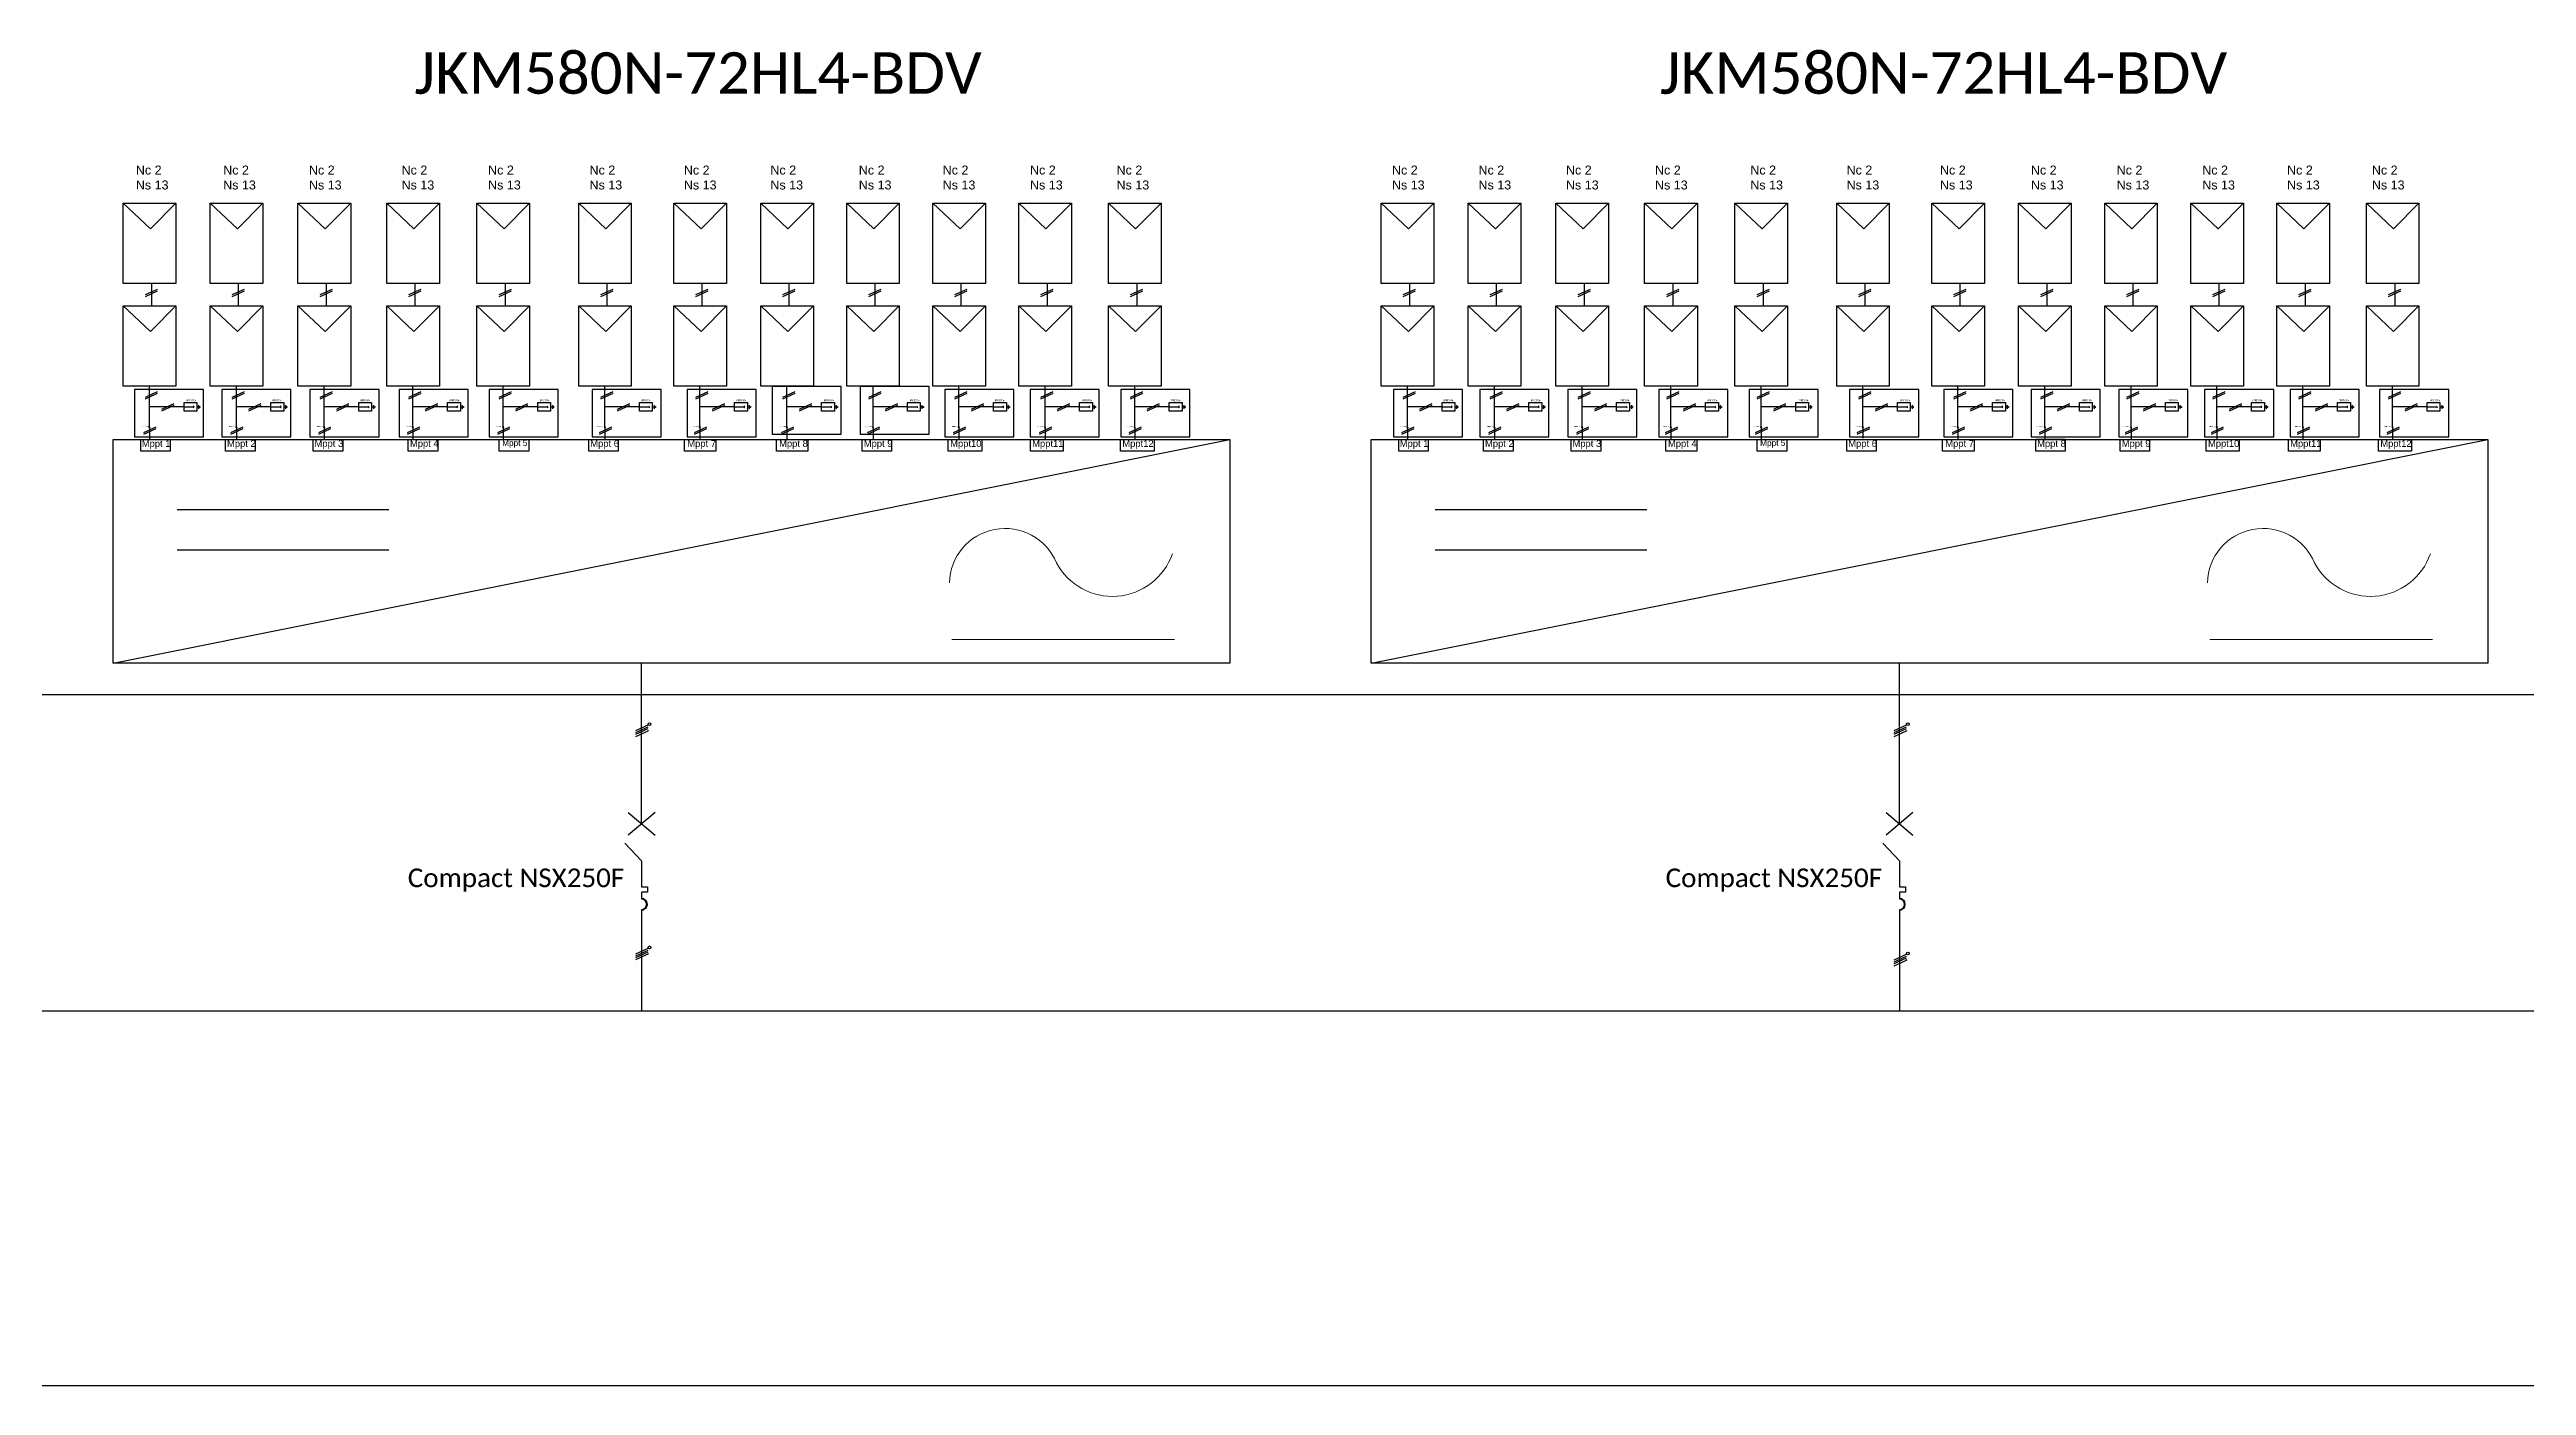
# Model space of a CAD drawing. Header units: inches. Extents: x 9190 to 83177, y 6945 to 19665.
# Drawn here: x 44952 to 60780, y 11126 to 19665 of the extents above; entities that cross this region are included whole.
import ezdxf

# ---------------------------------------------------------------- set-up
doc = ezdxf.new("R2010")
doc.units = ezdxf.units.IN
doc.header["$MEASUREMENT"] = 0
doc.linetypes.add('ACAD_ISO02W100', pattern=[15, 12, -3])
doc.layers.add('PDF2_Geometry', color=7, linetype='Continuous', true_color=0x2676ba)
doc.styles.get("Standard").update_dxf_attribs({"font": 'arial.ttf'})

msp = doc.modelspace()

# ---------------------------------------------------------------- linework, layer by layer
for p, q in [((45422, 18683), (45596, 18518)), ((45596, 18518), (45759, 18683)), ((45978, 18683), (46152, 18518)), ((46152, 18518), (46314, 18683)), ((46539, 18683), (46713, 18518)), ((46713, 18518), (46876, 18683)), ((47106, 18683), (47280, 18518)), ((47280, 18518), (47443, 18683)), ((47683, 18683), (47857, 18518)), ((47857, 18518), (48019, 18683)), ((48333, 18683), (48507, 18518)), ((48507, 18518), (48669, 18683)), ((48941, 18683), (49115, 18518)), ((49115, 18518), (49277, 18683)), ((49496, 18683), (49670, 18518)), ((49670, 18518), (49833, 18683)), ((50046, 18683), (50220, 18518)), ((50220, 18518), (50382, 18683)), ((50596, 18683), (50770, 18518)), ((50770, 18518), (50932, 18683)), ((51145, 18683), (51319, 18518)), ((51319, 18518), (51482, 18683)), ((51718, 18683), (51892, 18518)), ((51892, 18518), (52055, 18683)), ((53461, 18683), (53635, 18518)), ((53635, 18518), (53798, 18683)), ((54017, 18683), (54191, 18518)), ((54191, 18518), (54353, 18683)), ((54578, 18683), (54752, 18518)), ((54752, 18518), (54914, 18683)), ((55145, 18683), (55319, 18518)), ((55319, 18518), (55482, 18683)), ((55722, 18683), (55896, 18518)), ((55896, 18518), (56058, 18683)), ((56372, 18683), (56546, 18518)), ((56546, 18518), (56708, 18683)), ((56980, 18683), (57154, 18518)), ((57154, 18518), (57316, 18683)), ((57535, 18683), (57709, 18518)), ((57709, 18518), (57871, 18683)), ((58085, 18683), (58259, 18518)), ((58259, 18518), (58421, 18683)), ((58635, 18683), (58809, 18518)), ((58809, 18518), (58971, 18683)), ((59184, 18683), (59358, 18518)), ((59358, 18518), (59521, 18683)), ((59757, 18683), (59931, 18518)), ((59931, 18518), (60093, 18683)), ((45564, 18098), (45642, 18134)), ((45564, 18087), (45642, 18123)), ((45605, 18027), (45605, 18170)), ((46119, 18098), (46198, 18134)), ((46119, 18087), (46198, 18123)), ((46160, 18027), (46160, 18170)), ((46680, 18098), (46759, 18134)), ((46680, 18087), (46759, 18123)), ((46722, 18027), (46722, 18170)), ((47247, 18098), (47326, 18134)), ((47247, 18087), (47326, 18123)), ((47289, 18027), (47289, 18170)), ((47824, 18098), (47903, 18134)), ((47824, 18087), (47903, 18123)), ((47866, 18027), (47866, 18170)), ((48474, 18098), (48553, 18134)), ((48474, 18087), (48553, 18123)), ((48515, 18027), (48515, 18170)), ((49082, 18098), (49160, 18134)), ((49082, 18087), (49160, 18123)), ((49123, 18027), (49123, 18170)), ((49637, 18098), (49716, 18134)), ((49637, 18087), (49716, 18123)), ((49679, 18027), (49679, 18170)), ((50187, 18098), (50266, 18134)), ((50187, 18087), (50266, 18123)), ((50228, 18027), (50228, 18170)), ((50737, 18098), (50815, 18134)), ((50737, 18087), (50815, 18123)), ((50778, 18027), (50778, 18170)), ((51287, 18098), (51365, 18134)), ((51287, 18087), (51365, 18123)), ((51328, 18027), (51328, 18170)), ((51859, 18098), (51938, 18134)), ((51859, 18087), (51938, 18123)), ((51901, 18027), (51901, 18170)), ((53602, 18098), (53681, 18134)), ((53602, 18087), (53681, 18123)), ((53644, 18027), (53644, 18170)), ((54158, 18098), (54236, 18134)), ((54158, 18087), (54236, 18123)), ((54199, 18027), (54199, 18170)), ((54719, 18098), (54798, 18134)), ((54719, 18087), (54798, 18123)), ((54760, 18027), (54760, 18170)), ((55286, 18098), (55365, 18134)), ((55286, 18087), (55365, 18123)), ((55328, 18027), (55328, 18170)), ((55863, 18098), (55942, 18134)), ((55863, 18087), (55942, 18123)), ((55904, 18027), (55904, 18170)), ((56513, 18098), (56592, 18134)), ((56513, 18087), (56592, 18123)), ((56554, 18027), (56554, 18170)), ((57121, 18098), (57199, 18134)), ((57121, 18087), (57199, 18123)), ((57162, 18027), (57162, 18170)), ((57676, 18098), (57755, 18134)), ((57676, 18087), (57755, 18123)), ((57717, 18027), (57717, 18170)), ((58226, 18098), (58304, 18134)), ((58226, 18087), (58304, 18123)), ((58267, 18027), (58267, 18170)), ((58776, 18098), (58854, 18134)), ((58776, 18087), (58854, 18123)), ((58817, 18027), (58817, 18170)), ((59325, 18098), (59404, 18134)), ((59325, 18087), (59404, 18123)), ((59367, 18027), (59367, 18170)), ((59898, 18098), (59977, 18134)), ((59898, 18087), (59977, 18123)), ((59940, 18027), (59940, 18170)), ((45422, 18027), (45596, 17862)), ((45596, 17862), (45759, 18027)), ((45978, 18027), (46152, 17862)), ((46152, 17862), (46314, 18027)), ((46539, 18027), (46713, 17862)), ((46713, 17862), (46876, 18027)), ((47106, 18027), (47280, 17862)), ((47280, 17862), (47443, 18027)), ((47683, 18027), (47857, 17862)), ((47857, 17862), (48019, 18027)), ((48333, 18027), (48507, 17862)), ((48507, 17862), (48669, 18027)), ((48941, 18027), (49115, 17862)), ((49115, 17862), (49277, 18027)), ((49496, 18027), (49670, 17862)), ((49670, 17862), (49833, 18027)), ((50046, 18027), (50220, 17862)), ((50220, 17862), (50382, 18027)), ((50596, 18027), (50770, 17862)), ((50770, 17862), (50932, 18027)), ((51145, 18027), (51319, 17862)), ((51319, 17862), (51482, 18027)), ((51718, 18027), (51892, 17862)), ((51892, 17862), (52055, 18027)), ((53461, 18027), (53635, 17862)), ((53635, 17862), (53798, 18027)), ((54017, 18027), (54191, 17862)), ((54191, 17862), (54353, 18027)), ((54578, 18027), (54752, 17862)), ((54752, 17862), (54914, 18027)), ((55145, 18027), (55319, 17862)), ((55319, 17862), (55482, 18027)), ((55722, 18027), (55896, 17862)), ((55896, 17862), (56058, 18027)), ((56372, 18027), (56546, 17862)), ((56546, 17862), (56708, 18027)), ((56980, 18027), (57154, 17862)), ((57154, 17862), (57316, 18027)), ((57535, 18027), (57709, 17862)), ((57709, 17862), (57871, 18027)), ((58085, 18027), (58259, 17862)), ((58259, 17862), (58421, 18027)), ((58635, 18027), (58809, 17862)), ((58809, 17862), (58971, 18027)), ((59184, 18027), (59358, 17862)), ((59358, 17862), (59521, 18027)), ((59757, 18027), (59931, 17862)), ((59931, 17862), (60093, 18027)), ((45564, 17443), (45642, 17479)), ((45564, 17432), (45642, 17468)), ((45590, 17253), (45590, 17514)), ((46119, 17443), (46198, 17479)), ((46119, 17432), (46198, 17468)), ((46146, 17253), (46146, 17514)), ((46680, 17443), (46759, 17479)), ((46680, 17432), (46759, 17468)), ((46707, 17253), (46707, 17514)), ((47247, 17443), (47326, 17479)), ((47247, 17432), (47326, 17468)), ((47274, 17253), (47274, 17514)), ((47824, 17443), (47903, 17479)), ((47824, 17432), (47903, 17468)), ((47851, 17253), (47851, 17514)), ((48474, 17443), (48553, 17479)), ((48474, 17432), (48553, 17468)), ((48501, 17253), (48501, 17514)), ((49082, 17443), (49160, 17479)), ((49082, 17432), (49160, 17468)), ((49108, 17253), (49108, 17514)), ((49637, 17443), (49716, 17479)), ((49637, 17432), (49716, 17468)), ((49664, 17253), (49664, 17514)), ((50187, 17443), (50266, 17479)), ((50187, 17432), (50266, 17468)), ((50214, 17253), (50214, 17514)), ((50737, 17443), (50815, 17479)), ((50737, 17432), (50815, 17468)), ((50763, 17253), (50763, 17514)), ((51287, 17443), (51365, 17479)), ((51287, 17432), (51365, 17468)), ((51313, 17253), (51313, 17514)), ((51859, 17443), (51938, 17479)), ((51859, 17432), (51938, 17468)), ((51886, 17253), (51886, 17514)), ((53602, 17443), (53681, 17479)), ((53602, 17432), (53681, 17468)), ((53629, 17253), (53629, 17514)), ((54158, 17443), (54236, 17479)), ((54158, 17432), (54236, 17468)), ((54185, 17253), (54185, 17514)), ((54719, 17443), (54798, 17479)), ((54719, 17432), (54798, 17468)), ((54746, 17253), (54746, 17514)), ((55286, 17443), (55365, 17479)), ((55286, 17432), (55365, 17468)), ((55313, 17253), (55313, 17514)), ((55863, 17443), (55942, 17479)), ((55863, 17432), (55942, 17468)), ((55890, 17253), (55890, 17514)), ((56513, 17443), (56592, 17479)), ((56513, 17432), (56592, 17468)), ((56540, 17253), (56540, 17514)), ((57121, 17443), (57199, 17479)), ((57121, 17432), (57199, 17468)), ((57147, 17253), (57147, 17514)), ((57676, 17443), (57755, 17479)), ((57676, 17432), (57755, 17468)), ((57703, 17253), (57703, 17514)), ((58226, 17443), (58304, 17479)), ((58226, 17432), (58304, 17468)), ((58253, 17253), (58253, 17514)), ((58776, 17443), (58854, 17479)), ((58776, 17432), (58854, 17468)), ((58802, 17253), (58802, 17514)), ((59325, 17443), (59404, 17479)), ((59325, 17432), (59404, 17468)), ((59352, 17253), (59352, 17514)), ((59898, 17443), (59977, 17479)), ((59898, 17432), (59977, 17468)), ((59925, 17253), (59925, 17514)), ((45555, 17217), (45633, 17254)), ((45811, 17380), (45590, 17380)), ((45670, 17365), (45748, 17402)), ((45670, 17355), (45748, 17391)), ((46110, 17217), (46189, 17254)), ((46366, 17380), (46146, 17380)), ((46226, 17365), (46304, 17402)), ((46226, 17355), (46304, 17391)), ((46672, 17217), (46750, 17254)), ((46928, 17380), (46707, 17380)), ((46787, 17365), (46865, 17402)), ((46787, 17355), (46865, 17391)), ((47239, 17217), (47317, 17254)), ((47495, 17380), (47274, 17380)), ((47354, 17365), (47432, 17402)), ((47354, 17355), (47432, 17391)), ((47816, 17217), (47894, 17254)), ((48071, 17380), (47851, 17380)), ((47931, 17365), (48009, 17402)), ((47931, 17355), (48009, 17391)), ((48466, 17217), (48544, 17254)), ((48721, 17380), (48501, 17380)), ((48581, 17365), (48659, 17402)), ((48581, 17355), (48659, 17391)), ((49073, 17217), (49152, 17254)), ((49329, 17380), (49108, 17380)), ((49188, 17365), (49267, 17402)), ((49188, 17355), (49267, 17391)), ((49629, 17217), (49707, 17254)), ((49885, 17380), (49664, 17380)), ((49744, 17365), (49822, 17402)), ((49744, 17355), (49822, 17391)), ((50178, 17217), (50257, 17254)), ((50434, 17380), (50214, 17380)), ((50294, 17365), (50372, 17402)), ((50294, 17355), (50372, 17391)), ((50728, 17217), (50806, 17254)), ((50984, 17380), (50763, 17380)), ((50843, 17365), (50922, 17402)), ((50843, 17355), (50922, 17391)), ((51278, 17217), (51356, 17254)), ((51534, 17380), (51313, 17380)), ((51393, 17365), (51471, 17402)), ((51393, 17355), (51471, 17391)), ((51851, 17217), (51929, 17254)), ((52107, 17380), (51886, 17380)), ((51966, 17365), (52044, 17402)), ((51966, 17355), (52044, 17391)), ((53594, 17217), (53672, 17254)), ((53850, 17380), (53629, 17380)), ((53709, 17365), (53787, 17402)), ((53709, 17355), (53787, 17391)), ((54149, 17217), (54228, 17254)), ((54405, 17380), (54185, 17380)), ((54264, 17365), (54343, 17402)), ((54264, 17355), (54343, 17391)), ((54711, 17217), (54789, 17254)), ((54966, 17380), (54746, 17380)), ((54826, 17365), (54904, 17402)), ((54826, 17355), (54904, 17391)), ((55278, 17217), (55356, 17254)), ((55534, 17380), (55313, 17380)), ((55393, 17365), (55471, 17402)), ((55393, 17355), (55471, 17391)), ((55854, 17217), (55933, 17254)), ((56110, 17380), (55890, 17380)), ((55970, 17365), (56048, 17402)), ((55970, 17355), (56048, 17391)), ((56504, 17217), (56583, 17254)), ((56760, 17380), (56540, 17380)), ((56620, 17365), (56698, 17402)), ((56620, 17355), (56698, 17391)), ((57112, 17217), (57190, 17254)), ((57368, 17380), (57147, 17380)), ((57227, 17365), (57306, 17402)), ((57227, 17355), (57306, 17391)), ((57668, 17217), (57746, 17254)), ((57923, 17380), (57703, 17380)), ((57783, 17365), (57861, 17402)), ((57783, 17355), (57861, 17391)), ((58217, 17217), (58296, 17254)), ((58473, 17380), (58253, 17380)), ((58332, 17365), (58411, 17402)), ((58332, 17355), (58411, 17391)), ((58767, 17217), (58845, 17254)), ((59023, 17380), (58802, 17380)), ((58882, 17365), (58961, 17402)), ((58882, 17355), (58961, 17391)), ((59317, 17217), (59395, 17254)), ((59573, 17380), (59352, 17380)), ((59432, 17365), (59510, 17402)), ((59432, 17355), (59510, 17391)), ((59890, 17217), (59968, 17254)), ((60146, 17380), (59925, 17380)), ((60005, 17365), (60083, 17402)), ((60005, 17355), (60083, 17391)), ((45358, 15743), (52494, 17173)), ((45555, 17207), (45633, 17243)), ((45587, 17249), (45590, 17246)), ((45590, 17246), (45590, 17173)), ((46110, 17207), (46189, 17243)), ((46143, 17249), (46146, 17246)), ((46146, 17246), (46146, 17173)), ((46672, 17207), (46750, 17243)), ((46704, 17249), (46707, 17246)), ((46707, 17246), (46707, 17173)), ((47239, 17207), (47317, 17243)), ((47271, 17249), (47274, 17246)), ((47274, 17246), (47274, 17173)), ((47816, 17207), (47894, 17243)), ((47848, 17249), (47851, 17246)), ((47851, 17246), (47851, 17173)), ((48466, 17207), (48544, 17243)), ((48498, 17249), (48501, 17246)), ((48501, 17246), (48501, 17173)), ((49073, 17207), (49152, 17243)), ((49106, 17249), (49108, 17246)), ((49108, 17246), (49108, 17173)), ((49629, 17207), (49707, 17243)), ((49661, 17249), (49664, 17246)), ((49664, 17246), (49664, 17173)), ((50178, 17207), (50257, 17243)), ((50211, 17249), (50214, 17246)), ((50214, 17246), (50214, 17173)), ((50728, 17207), (50806, 17243)), ((50761, 17249), (50763, 17246)), ((50763, 17246), (50763, 17173)), ((51278, 17207), (51356, 17243)), ((51310, 17249), (51313, 17246)), ((51313, 17246), (51313, 17173)), ((51851, 17207), (51929, 17243)), ((51883, 17249), (51886, 17246)), ((51886, 17246), (51886, 17173)), ((52494, 17173), (52494, 15743)), ((53397, 15743), (60533, 17173)), ((53594, 17207), (53672, 17243)), ((53626, 17249), (53629, 17246)), ((53629, 17246), (53629, 17173)), ((54149, 17207), (54228, 17243)), ((54182, 17249), (54185, 17246)), ((54185, 17246), (54185, 17173)), ((54711, 17207), (54789, 17243)), ((54743, 17249), (54746, 17246)), ((54746, 17246), (54746, 17173)), ((55278, 17207), (55356, 17243)), ((55310, 17249), (55313, 17246)), ((55313, 17246), (55313, 17173)), ((55854, 17207), (55933, 17243)), ((55887, 17249), (55890, 17246)), ((55890, 17246), (55890, 17173)), ((56504, 17207), (56583, 17243)), ((56537, 17249), (56540, 17246)), ((56540, 17246), (56540, 17180)), ((57112, 17207), (57190, 17243)), ((57145, 17249), (57147, 17246)), ((57147, 17246), (57147, 17173)), ((57668, 17207), (57746, 17243)), ((57700, 17249), (57703, 17246)), ((57703, 17246), (57703, 17173)), ((58217, 17207), (58296, 17243)), ((58250, 17249), (58253, 17246)), ((58253, 17246), (58253, 17173)), ((58767, 17207), (58845, 17243)), ((58799, 17249), (58802, 17246)), ((58802, 17246), (58802, 17173)), ((59317, 17207), (59395, 17243)), ((59349, 17249), (59352, 17246)), ((59352, 17246), (59352, 17173)), ((59890, 17207), (59968, 17243)), ((59922, 17249), (59925, 17246)), ((59925, 17246), (59925, 17173)), ((60533, 17173), (60533, 15743)), ((45767, 16725), (47120, 16725)), ((53806, 16725), (55159, 16725)), ((45767, 16466), (47120, 16466)), ((53806, 16466), (55159, 16466)), ((48735, 14715), (48735, 15743)), ((56774, 14715), (56774, 15743)), ((48699, 15312), (48778, 15348)), ((48699, 15299), (48778, 15335)), ((48699, 15288), (48778, 15324)), ((48699, 15274), (48778, 15311)), ((48778, 15311), (48776, 15313)), ((48778, 15311), (48777, 15313)), ((48778, 15311), (48778, 15312)), ((48779, 15308), (48778, 15311)), ((48779, 15309), (48778, 15311)), ((48779, 15310), (48778, 15311)), ((56740, 15312), (56819, 15348)), ((56740, 15299), (56819, 15335)), ((56740, 15288), (56819, 15324)), ((56740, 15274), (56819, 15311)), ((56819, 15311), (56817, 15313)), ((56819, 15311), (56818, 15313)), ((56819, 15311), (56819, 15312)), ((56821, 15308), (56819, 15311)), ((56821, 15309), (56819, 15311)), ((56820, 15310), (56819, 15311)), ((48821, 14788), (48649, 14643)), ((48649, 14788), (48821, 14643)), ((56859, 14788), (56688, 14643)), ((56688, 14788), (56859, 14643)), ((48627, 14592), (48735, 14480)), ((56666, 14592), (56774, 14480)), ((48735, 14480), (48735, 14312)), ((56774, 14480), (56774, 14312)), ((48735, 14312), (48772, 14312)), ((48772, 14279), (48735, 14279)), ((48735, 14279), (48735, 14237)), ((48772, 14312), (48772, 14279)), ((56774, 14312), (56811, 14312)), ((56811, 14279), (56774, 14279)), ((56774, 14279), (56774, 14237)), ((56811, 14312), (56811, 14279)), ((48734, 14166), (48734, 13520)), ((56773, 14166), (56773, 13520)), ((48699, 13885), (48778, 13922)), ((48699, 13872), (48778, 13908)), ((48699, 13861), (48778, 13898)), ((48699, 13848), (48778, 13884)), ((48778, 13884), (48776, 13887)), ((48778, 13884), (48777, 13886)), ((48778, 13884), (48778, 13885)), ((48779, 13881), (48778, 13884)), ((48779, 13882), (48778, 13884)), ((48779, 13883), (48778, 13884)), ((56740, 13846), (56819, 13883)), ((56740, 13834), (56819, 13870)), ((56740, 13823), (56819, 13859)), ((56740, 13809), (56819, 13845)), ((56819, 13845), (56817, 13848)), ((56819, 13846), (56818, 13847)), ((56819, 13846), (56819, 13847)), ((56821, 13844), (56819, 13846)), ((56820, 13845), (56819, 13846)), ((56821, 13843), (56819, 13845)), ((13480, 13520), (69442, 13520))]:
    msp.add_line(p, q)
at = {"color": 3}
for p, q in [((45811, 17380), (45876, 17380)), ((45876, 17380), (45870, 17386)), ((45876, 17380), (45870, 17374)), ((45893, 17380), (45906, 17380)), ((45906, 17380), (45906, 17391)), ((45906, 17368), (45906, 17380)), ((45910, 17380), (45910, 17385)), ((45910, 17374), (45910, 17380)), ((45915, 17380), (45915, 17383)), ((45915, 17377), (45915, 17380)), ((45917, 17380), (45917, 17381)), ((46366, 17380), (46431, 17380)), ((46431, 17380), (46426, 17386)), ((46431, 17380), (46426, 17374)), ((46448, 17380), (46461, 17380)), ((46461, 17380), (46461, 17391)), ((46461, 17368), (46461, 17380)), ((46466, 17380), (46466, 17385)), ((46466, 17374), (46466, 17380)), ((46470, 17380), (46470, 17383)), ((46470, 17377), (46470, 17380)), ((46473, 17380), (46473, 17381)), ((46928, 17380), (46992, 17380)), ((46992, 17380), (46987, 17386)), ((46992, 17380), (46987, 17374)), ((47010, 17380), (47023, 17380)), ((47023, 17380), (47023, 17391)), ((47023, 17368), (47023, 17380)), ((47027, 17380), (47027, 17385)), ((47027, 17374), (47027, 17380)), ((47032, 17380), (47032, 17383)), ((47032, 17377), (47032, 17380)), ((47034, 17380), (47034, 17381)), ((47495, 17380), (47560, 17380)), ((47560, 17380), (47554, 17386)), ((47560, 17380), (47554, 17374)), ((47577, 17380), (47590, 17380)), ((47590, 17380), (47590, 17391)), ((47590, 17368), (47590, 17380)), ((47594, 17380), (47594, 17385)), ((47594, 17374), (47594, 17380)), ((47599, 17380), (47599, 17383)), ((47599, 17377), (47599, 17380)), ((47601, 17380), (47601, 17381)), ((48071, 17380), (48136, 17380)), ((48136, 17380), (48131, 17386)), ((48136, 17380), (48131, 17374)), ((48153, 17380), (48167, 17380)), ((48167, 17380), (48167, 17391)), ((48167, 17368), (48167, 17380)), ((48171, 17380), (48171, 17385)), ((48171, 17374), (48171, 17380)), ((48175, 17380), (48175, 17383)), ((48175, 17377), (48175, 17380)), ((48178, 17380), (48178, 17381)), ((48721, 17380), (48786, 17380)), ((48786, 17380), (48781, 17386)), ((48786, 17380), (48781, 17374)), ((48803, 17380), (48817, 17380)), ((48817, 17380), (48817, 17391)), ((48817, 17368), (48817, 17380)), ((48821, 17380), (48821, 17385)), ((48821, 17374), (48821, 17380)), ((48825, 17380), (48825, 17383)), ((48825, 17377), (48825, 17380)), ((48828, 17380), (48828, 17381)), ((49329, 17380), (49394, 17380)), ((49394, 17380), (49388, 17386)), ((49394, 17380), (49388, 17374)), ((49411, 17380), (49424, 17380)), ((49424, 17380), (49424, 17391)), ((49424, 17368), (49424, 17380)), ((49429, 17380), (49429, 17385)), ((49429, 17374), (49429, 17380)), ((49433, 17380), (49433, 17383)), ((49433, 17377), (49433, 17380)), ((49435, 17380), (49435, 17381)), ((49885, 17380), (49949, 17380)), ((49949, 17380), (49944, 17386)), ((49949, 17380), (49944, 17374)), ((49967, 17380), (49980, 17380)), ((49980, 17380), (49980, 17391)), ((49980, 17368), (49980, 17380)), ((49984, 17380), (49984, 17385)), ((49984, 17374), (49984, 17380)), ((49989, 17380), (49989, 17383)), ((49989, 17377), (49989, 17380)), ((49991, 17380), (49991, 17381)), ((50434, 17380), (50499, 17380)), ((50499, 17380), (50494, 17386)), ((50499, 17380), (50494, 17374)), ((50516, 17380), (50529, 17380)), ((50529, 17380), (50529, 17391)), ((50529, 17368), (50529, 17380)), ((50534, 17380), (50534, 17385)), ((50534, 17374), (50534, 17380)), ((50538, 17380), (50538, 17383)), ((50538, 17377), (50538, 17380)), ((50541, 17380), (50541, 17381)), ((50984, 17380), (51049, 17380)), ((51049, 17380), (51043, 17386)), ((51049, 17380), (51043, 17374)), ((51066, 17380), (51079, 17380)), ((51079, 17380), (51079, 17391)), ((51079, 17368), (51079, 17380)), ((51084, 17380), (51084, 17385)), ((51084, 17374), (51084, 17380)), ((51088, 17380), (51088, 17383)), ((51088, 17377), (51088, 17380)), ((51090, 17380), (51090, 17381)), ((51534, 17380), (51599, 17380)), ((51599, 17380), (51593, 17386)), ((51599, 17380), (51593, 17374)), ((51616, 17380), (51629, 17380)), ((51629, 17380), (51629, 17391)), ((51629, 17368), (51629, 17380)), ((51633, 17380), (51633, 17385)), ((51633, 17374), (51633, 17380)), ((51638, 17380), (51638, 17383)), ((51638, 17377), (51638, 17380)), ((51640, 17380), (51640, 17381)), ((52107, 17380), (52172, 17380)), ((52172, 17380), (52166, 17386)), ((52172, 17380), (52166, 17374)), ((52189, 17380), (52202, 17380)), ((52202, 17380), (52202, 17391)), ((52202, 17368), (52202, 17380)), ((52206, 17380), (52206, 17385)), ((52206, 17374), (52206, 17380)), ((52211, 17380), (52211, 17383)), ((52211, 17377), (52211, 17380)), ((52213, 17380), (52213, 17381)), ((53850, 17380), (53915, 17380)), ((53915, 17380), (53909, 17386)), ((53915, 17380), (53909, 17374)), ((53932, 17380), (53945, 17380)), ((53945, 17380), (53945, 17391)), ((53945, 17368), (53945, 17380)), ((53949, 17380), (53949, 17385)), ((53949, 17374), (53949, 17380)), ((53954, 17380), (53954, 17383)), ((53954, 17377), (53954, 17380)), ((53956, 17380), (53956, 17381)), ((54405, 17380), (54470, 17380)), ((54470, 17380), (54465, 17386)), ((54470, 17380), (54465, 17374)), ((54487, 17380), (54500, 17380)), ((54500, 17380), (54500, 17391)), ((54500, 17368), (54500, 17380)), ((54505, 17380), (54505, 17385)), ((54505, 17374), (54505, 17380)), ((54509, 17380), (54509, 17383)), ((54509, 17377), (54509, 17380)), ((54512, 17380), (54512, 17381)), ((54966, 17380), (55031, 17380)), ((55031, 17380), (55026, 17386)), ((55031, 17380), (55026, 17374)), ((55048, 17380), (55062, 17380)), ((55062, 17380), (55062, 17391)), ((55062, 17368), (55062, 17380)), ((55066, 17380), (55066, 17385)), ((55066, 17374), (55066, 17380)), ((55070, 17380), (55070, 17383)), ((55070, 17377), (55070, 17380)), ((55073, 17380), (55073, 17381)), ((55534, 17380), (55598, 17380)), ((55598, 17380), (55593, 17386)), ((55598, 17380), (55593, 17374)), ((55616, 17380), (55629, 17380)), ((55629, 17380), (55629, 17391)), ((55629, 17368), (55629, 17380)), ((55633, 17380), (55633, 17385)), ((55633, 17374), (55633, 17380)), ((55638, 17380), (55638, 17383)), ((55638, 17377), (55638, 17380)), ((55640, 17380), (55640, 17381)), ((56110, 17380), (56175, 17380)), ((56175, 17380), (56170, 17386)), ((56175, 17380), (56170, 17374)), ((56192, 17380), (56206, 17380)), ((56206, 17380), (56206, 17391)), ((56206, 17368), (56206, 17380)), ((56210, 17380), (56210, 17385)), ((56210, 17374), (56210, 17380)), ((56214, 17380), (56214, 17383)), ((56214, 17377), (56214, 17380)), ((56217, 17380), (56217, 17381)), ((56760, 17380), (56825, 17380)), ((56825, 17380), (56820, 17386)), ((56825, 17380), (56820, 17374)), ((56842, 17380), (56856, 17380)), ((56856, 17380), (56856, 17391)), ((56856, 17368), (56856, 17380)), ((56860, 17380), (56860, 17385)), ((56860, 17374), (56860, 17380)), ((56864, 17380), (56864, 17383)), ((56864, 17377), (56864, 17380)), ((56867, 17380), (56867, 17381)), ((57368, 17380), (57433, 17380)), ((57433, 17380), (57427, 17386)), ((57433, 17380), (57427, 17374)), ((57450, 17380), (57463, 17380)), ((57463, 17380), (57463, 17391)), ((57463, 17368), (57463, 17380)), ((57468, 17380), (57468, 17385)), ((57468, 17374), (57468, 17380)), ((57472, 17380), (57472, 17383)), ((57472, 17377), (57472, 17380)), ((57474, 17380), (57474, 17381)), ((57923, 17380), (57988, 17380)), ((57988, 17380), (57983, 17386)), ((57988, 17380), (57983, 17374)), ((58005, 17380), (58019, 17380)), ((58019, 17380), (58019, 17391)), ((58019, 17368), (58019, 17380)), ((58023, 17380), (58023, 17385)), ((58023, 17374), (58023, 17380)), ((58027, 17380), (58027, 17383)), ((58027, 17377), (58027, 17380)), ((58030, 17380), (58030, 17381)), ((58473, 17380), (58538, 17380)), ((58538, 17380), (58533, 17386)), ((58538, 17380), (58533, 17374)), ((58555, 17380), (58568, 17380)), ((58568, 17380), (58568, 17391)), ((58568, 17368), (58568, 17380)), ((58573, 17380), (58573, 17385)), ((58573, 17374), (58573, 17380)), ((58577, 17380), (58577, 17383)), ((58577, 17377), (58577, 17380)), ((58580, 17380), (58580, 17381)), ((59023, 17380), (59088, 17380)), ((59088, 17380), (59082, 17386)), ((59088, 17380), (59082, 17374)), ((59105, 17380), (59118, 17380)), ((59118, 17380), (59118, 17391)), ((59118, 17368), (59118, 17380)), ((59123, 17380), (59123, 17385)), ((59123, 17374), (59123, 17380)), ((59127, 17380), (59127, 17383)), ((59127, 17377), (59127, 17380)), ((59129, 17380), (59129, 17381)), ((59573, 17380), (59638, 17380)), ((59638, 17380), (59632, 17386)), ((59638, 17380), (59632, 17374)), ((59655, 17380), (59668, 17380)), ((59668, 17380), (59668, 17391)), ((59668, 17368), (59668, 17380)), ((59672, 17380), (59672, 17385)), ((59672, 17374), (59672, 17380)), ((59677, 17380), (59677, 17383)), ((59677, 17377), (59677, 17380)), ((59679, 17380), (59679, 17381)), ((60146, 17380), (60210, 17380)), ((60210, 17380), (60205, 17386)), ((60210, 17380), (60205, 17374)), ((60227, 17380), (60241, 17380)), ((60241, 17380), (60241, 17391)), ((60241, 17368), (60241, 17380)), ((60245, 17380), (60245, 17385)), ((60245, 17374), (60245, 17380)), ((60250, 17380), (60250, 17383)), ((60250, 17377), (60250, 17380)), ((60252, 17380), (60252, 17381))]:
    msp.add_line(p, q, dxfattribs=at)
for points in [[(45422, 18683), (45759, 18683), (45759, 18170), (45422, 18170)], [(45978, 18683), (46314, 18683), (46314, 18170), (45978, 18170)], [(46539, 18683), (46876, 18683), (46876, 18170), (46539, 18170)], [(47106, 18683), (47443, 18683), (47443, 18170), (47106, 18170)], [(47683, 18683), (48019, 18683), (48019, 18170), (47683, 18170)], [(48333, 18683), (48669, 18683), (48669, 18170), (48333, 18170)], [(48941, 18683), (49277, 18683), (49277, 18170), (48941, 18170)], [(49496, 18683), (49833, 18683), (49833, 18170), (49496, 18170)], [(50046, 18683), (50382, 18683), (50382, 18170), (50046, 18170)], [(50596, 18683), (50932, 18683), (50932, 18170), (50596, 18170)], [(51145, 18683), (51482, 18683), (51482, 18170), (51145, 18170)], [(51718, 18683), (52055, 18683), (52055, 18170), (51718, 18170)], [(53461, 18683), (53798, 18683), (53798, 18170), (53461, 18170)], [(54017, 18683), (54353, 18683), (54353, 18170), (54017, 18170)], [(54578, 18683), (54914, 18683), (54914, 18170), (54578, 18170)], [(55145, 18683), (55482, 18683), (55482, 18170), (55145, 18170)], [(55722, 18683), (56058, 18683), (56058, 18170), (55722, 18170)], [(56372, 18683), (56708, 18683), (56708, 18170), (56372, 18170)], [(56980, 18683), (57316, 18683), (57316, 18170), (56980, 18170)], [(57535, 18683), (57871, 18683), (57871, 18170), (57535, 18170)], [(58085, 18683), (58421, 18683), (58421, 18170), (58085, 18170)], [(58635, 18683), (58971, 18683), (58971, 18170), (58635, 18170)], [(59184, 18683), (59521, 18683), (59521, 18170), (59184, 18170)], [(59757, 18683), (60093, 18683), (60093, 18170), (59757, 18170)], [(45422, 18027), (45759, 18027), (45759, 17514), (45422, 17514)], [(45978, 18027), (46314, 18027), (46314, 17514), (45978, 17514)], [(46539, 18027), (46876, 18027), (46876, 17514), (46539, 17514)], [(47106, 18027), (47443, 18027), (47443, 17514), (47106, 17514)], [(47683, 18027), (48019, 18027), (48019, 17514), (47683, 17514)], [(48333, 18027), (48669, 18027), (48669, 17514), (48333, 17514)], [(48941, 18027), (49277, 18027), (49277, 17514), (48941, 17514)], [(49496, 18027), (49833, 18027), (49833, 17514), (49496, 17514)], [(50046, 18027), (50382, 18027), (50382, 17514), (50046, 17514)], [(50596, 18027), (50932, 18027), (50932, 17514), (50596, 17514)], [(51145, 18027), (51482, 18027), (51482, 17514), (51145, 17514)], [(51718, 18027), (52055, 18027), (52055, 17514), (51718, 17514)], [(53461, 18027), (53798, 18027), (53798, 17514), (53461, 17514)], [(54017, 18027), (54353, 18027), (54353, 17514), (54017, 17514)], [(54578, 18027), (54914, 18027), (54914, 17514), (54578, 17514)], [(55145, 18027), (55482, 18027), (55482, 17514), (55145, 17514)], [(55722, 18027), (56058, 18027), (56058, 17514), (55722, 17514)], [(56372, 18027), (56708, 18027), (56708, 17514), (56372, 17514)], [(56980, 18027), (57316, 18027), (57316, 17514), (56980, 17514)], [(57535, 18027), (57871, 18027), (57871, 17514), (57535, 17514)], [(58085, 18027), (58421, 18027), (58421, 17514), (58085, 17514)], [(58635, 18027), (58971, 18027), (58971, 17514), (58635, 17514)], [(59184, 18027), (59521, 18027), (59521, 17514), (59184, 17514)], [(59757, 18027), (60093, 18027), (60093, 17514), (59757, 17514)], [(45936, 17492), (45494, 17492), (45494, 17189), (45936, 17189)], [(46493, 17492), (46052, 17492), (46052, 17189), (46493, 17189)], [(47057, 17492), (46615, 17492), (46615, 17189), (47057, 17189)], [(47627, 17492), (47186, 17492), (47186, 17189), (47627, 17189)], [(48201, 17492), (47760, 17492), (47760, 17189), (48201, 17189)], [(48860, 17492), (48419, 17492), (48419, 17189), (48860, 17189)], [(49468, 17492), (49026, 17492), (49026, 17189), (49468, 17189)], [(50011, 17510), (49570, 17510), (49570, 17207), (50011, 17207)], [(50572, 17510), (50131, 17510), (50131, 17207), (50572, 17207)], [(51114, 17492), (50672, 17492), (50672, 17189), (51114, 17189)], [(51659, 17492), (51218, 17492), (51218, 17189), (51659, 17189)], [(52238, 17492), (51797, 17492), (51797, 17189), (52238, 17189)], [(53981, 17492), (53540, 17492), (53540, 17189), (53981, 17189)], [(54533, 17492), (54092, 17492), (54092, 17189), (54533, 17189)], [(55095, 17492), (54654, 17492), (54654, 17189), (55095, 17189)], [(55676, 17492), (55235, 17492), (55235, 17189), (55676, 17189)], [(56253, 17492), (55812, 17492), (55812, 17189), (56253, 17189)], [(56897, 17492), (56455, 17492), (56455, 17189), (56897, 17189)], [(57497, 17492), (57056, 17492), (57056, 17189), (57497, 17189)], [(58055, 17492), (57614, 17492), (57614, 17189), (58055, 17189)], [(58617, 17492), (58176, 17492), (58176, 17189), (58617, 17189)], [(59165, 17492), (58723, 17492), (58723, 17189), (59165, 17189)], [(59710, 17492), (59269, 17492), (59269, 17189), (59710, 17189)], [(60283, 17492), (59841, 17492), (59841, 17189), (60283, 17189)], [(45359, 17173), (52494, 17173), (52494, 15743), (45358, 15743)], [(45534, 17173), (45723, 17173), (45723, 17097), (45534, 17097)], [(46076, 17173), (46265, 17173), (46265, 17097), (46076, 17097)], [(46637, 17173), (46826, 17173), (46826, 17097), (46637, 17097)], [(47243, 17173), (47432, 17173), (47432, 17097), (47243, 17097)], [(47825, 17173), (48014, 17173), (48014, 17097), (47825, 17097)], [(48397, 17173), (48586, 17173), (48586, 17097), (48397, 17097)], [(49009, 17173), (49210, 17173), (49210, 17097), (49009, 17097)], [(49598, 17173), (49798, 17173), (49798, 17097), (49598, 17097)], [(50144, 17173), (50333, 17173), (50333, 17097), (50144, 17097)], [(50695, 17173), (50910, 17173), (50910, 17097), (50695, 17097)], [(51220, 17173), (51429, 17173), (51429, 17097), (51220, 17097)], [(51796, 17173), (52010, 17173), (52010, 17097), (51796, 17097)], [(53397, 17173), (60533, 17173), (60533, 15743), (53397, 15743)], [(53573, 17173), (53762, 17173), (53762, 17097), (53573, 17097)], [(54115, 17173), (54304, 17173), (54304, 17097), (54115, 17097)], [(54676, 17173), (54865, 17173), (54865, 17097), (54676, 17097)], [(55281, 17173), (55479, 17173), (55479, 17097), (55281, 17097)], [(55864, 17173), (56053, 17173), (56053, 17097), (55864, 17097)], [(56436, 17173), (56624, 17173), (56624, 17097), (56436, 17097)], [(57048, 17173), (57251, 17173), (57251, 17097), (57048, 17097)], [(57644, 17174), (57833, 17174), (57833, 17098), (57644, 17098)], [(58183, 17173), (58372, 17173), (58372, 17097), (58183, 17097)], [(58734, 17173), (58944, 17173), (58944, 17097), (58734, 17097)], [(59259, 17173), (59462, 17173), (59462, 17097), (59259, 17097)], [(59835, 17173), (60046, 17173), (60046, 17097), (59835, 17097)], [(69679, 15541), (13287, 15541), (13287, 11126), (69679, 11126)]]:
    msp.add_lwpolyline(points, close=True)
for points in [[(45587, 17253), (45593, 17253)], [(46143, 17253), (46149, 17253)], [(46704, 17253), (46710, 17253)], [(47271, 17253), (47277, 17253)], [(47848, 17253), (47854, 17253)], [(48498, 17253), (48504, 17253)], [(49106, 17253), (49112, 17253)], [(49661, 17253), (49667, 17253)], [(50211, 17253), (50217, 17253)], [(50761, 17253), (50767, 17253)], [(51310, 17253), (51316, 17253)], [(51883, 17253), (51889, 17253)], [(53626, 17253), (53632, 17253)], [(54182, 17253), (54188, 17253)], [(54743, 17253), (54749, 17253)], [(55310, 17253), (55316, 17253)], [(55887, 17253), (55893, 17253)], [(56537, 17253), (56543, 17253)], [(57145, 17253), (57151, 17253)], [(57700, 17253), (57706, 17253)], [(58250, 17253), (58256, 17253)], [(58800, 17253), (58805, 17253)], [(59349, 17253), (59355, 17253)], [(59922, 17253), (59928, 17253)]]:
    msp.add_lwpolyline(points)
at = {"color": 7}
for points in [[(45811, 17409), (45893, 17409), (45893, 17353), (45811, 17353)], [(46366, 17409), (46448, 17409), (46448, 17353), (46366, 17353)], [(46928, 17409), (47010, 17409), (47010, 17353), (46928, 17353)], [(47495, 17409), (47577, 17409), (47577, 17353), (47495, 17353)], [(48071, 17409), (48153, 17409), (48153, 17353), (48071, 17353)], [(48721, 17409), (48803, 17409), (48803, 17353), (48721, 17353)], [(49329, 17409), (49411, 17409), (49411, 17353), (49329, 17353)], [(49885, 17409), (49967, 17409), (49967, 17353), (49885, 17353)], [(50434, 17409), (50516, 17409), (50516, 17353), (50434, 17353)], [(50984, 17409), (51066, 17409), (51066, 17353), (50984, 17353)], [(51534, 17409), (51616, 17409), (51616, 17353), (51534, 17353)], [(52107, 17409), (52189, 17409), (52189, 17353), (52107, 17353)], [(53850, 17409), (53932, 17409), (53932, 17353), (53850, 17353)], [(54405, 17409), (54487, 17409), (54487, 17353), (54405, 17353)], [(54966, 17409), (55048, 17409), (55048, 17353), (54966, 17353)], [(55534, 17409), (55616, 17409), (55616, 17353), (55534, 17353)], [(56110, 17409), (56192, 17409), (56192, 17353), (56110, 17353)], [(56760, 17409), (56842, 17409), (56842, 17353), (56760, 17353)], [(57368, 17409), (57450, 17409), (57450, 17353), (57368, 17353)], [(57923, 17409), (58005, 17409), (58005, 17353), (57923, 17353)], [(58473, 17409), (58555, 17409), (58555, 17353), (58473, 17353)], [(59023, 17409), (59105, 17409), (59105, 17353), (59023, 17353)], [(59573, 17409), (59655, 17409), (59655, 17353), (59573, 17353)], [(60146, 17409), (60227, 17409), (60227, 17353), (60146, 17353)]]:
    msp.add_lwpolyline(points, close=True, dxfattribs=at)
at = {"linetype": 'ACAD_ISO02W100'}
for centre in [(45590, 17251), (46146, 17251), (46707, 17251), (47274, 17251), (47851, 17251), (48501, 17251), (49108, 17251), (49664, 17251), (50214, 17251), (50763, 17251), (51313, 17251), (51886, 17251), (53629, 17251), (54185, 17251), (54746, 17251), (55313, 17251), (55890, 17251), (56540, 17251), (57147, 17251), (57703, 17251), (58253, 17251), (58802, 17251), (59352, 17251), (59925, 17251)]:
    msp.add_circle(centre, 2.21, dxfattribs=at)
for centre in [(48786, 15353), (56827, 15353), (48786, 13926), (56827, 13887)]:
    msp.add_circle(centre, 9.01)
at = {"linetype": 'ByBlock', "lineweight": 100}
for centre in [(48734, 14201), (56773, 14201)]:
    msp.add_arc(centre, 35.6, 270.7077, 87.8594, dxfattribs=at)
at = {"layer": 'PDF2_Geometry', "color": 7, "lineweight": 0}
for points in [[(50702, 16256, -0.81134), (51386, 16384, 0.653005), (52127, 16441)], [(58741, 16256, -0.81134), (59425, 16384, 0.653005), (60166, 16441)]]:
    msp.add_lwpolyline(points, format="xyb", dxfattribs=at)
for points in [[(50717, 15894), (52141, 15894)], [(58756, 15894), (60180, 15894)]]:
    msp.add_lwpolyline(points, dxfattribs=at)

# ---------------------------------------------------------------- texts
at = {"attachment_point": 1}
for s, width, gutter_width, heights, insert, char_height in [('{\\fCalibri|b0|i0|c0|p34;\\H0.91667x;\\C4;JKM580N-72HL4-BDV}', 234058.1, 1448, [272], (47284, 19647), 289.53), ('{\\fCalibri|b0|i0|c0|p34;\\H0.91667x;\\C4;JKM580N-72HL4-BDV}', 234058.1, 1448, [272], (55243, 19647), 289.53), ('Nc 2\\PNs 13', 1531.5, 287, [0], (45503, 18923), 57.3), ('Nc 2\\PNs 13', 1531.5, 287, [0], (46061, 18923), 57.3), ('Nc 2\\PNs 13', 1531.5, 287, [0], (46609, 18923), 57.3), ('Nc 2\\PNs 13', 1531.5, 287, [0], (47201, 18923), 57.3), ('Nc 2\\PNs 13', 1531.5, 287, [0], (47754, 18923), 57.3), ('Nc 2\\PNs 13', 1531.5, 287, [0], (48402, 18923), 57.3), ('Nc 2\\PNs 13', 1531.5, 287, [0], (49005, 18923), 57.3), ('Nc 2\\PNs 13', 1531.5, 287, [0], (49558, 18923), 57.3), ('Nc 2\\PNs 13', 1531.5, 287, [0], (50123, 18923), 57.3), ('Nc 2\\PNs 13', 1531.5, 287, [0], (50659, 18923), 57.3), ('Nc 2\\PNs 13', 1531.5, 287, [0], (51217, 18923), 57.3), ('Nc 2\\PNs 13', 1531.5, 287, [0], (51770, 18923), 57.3), ('Nc 2\\PNs 13', 1531.5, 287, [0], (53530, 18923), 57.3), ('Nc 2\\PNs 13', 1531.5, 287, [0], (54083, 18923), 57.3), ('Nc 2\\PNs 13', 1531.5, 287, [0], (54642, 18923), 57.3), ('Nc 2\\PNs 13', 1531.5, 287, [0], (55211, 18923), 57.3), ('Nc 2\\PNs 13', 1531.5, 287, [0], (55820, 18923), 57.3), ('Nc 2\\PNs 13', 1531.5, 287, [0], (56435, 18923), 57.3), ('Nc 2\\PNs 13', 1531.5, 287, [0], (57032, 18923), 57.3), ('Nc 2\\PNs 13', 1531.5, 287, [0], (57613, 18923), 57.3), ('Nc 2\\PNs 13', 1531.5, 287, [0], (58161, 18923), 57.3), ('Nc 2\\PNs 13', 1531.5, 287, [0], (58708, 18923), 57.3), ('Nc 2\\PNs 13', 1531.5, 287, [0], (59250, 18923), 57.3), ('Nc 2\\PNs 13', 1531.5, 287, [0], (59792, 18923), 57.3), ('{\\fCalibri|b0|i0|c0|p34;\\H0.91667x;iPRD20r}', 179.49, 67.9, [0], (45824, 17428), 13.58), ('{\\fCalibri|b0|i0|c0|p34;\\H0.91667x;iPRD20r}', 179.49, 67.9, [0], (46374, 17428), 13.58), ('{\\fCalibri|b0|i0|c0|p34;\\H0.91667x;iPRD20r}', 179.49, 67.9, [0], (46937, 17428), 13.58), ('{\\fCalibri|b0|i0|c0|p34;\\H0.91667x;iPRD20r}', 179.49, 67.9, [0], (47508, 17428), 13.58), ('{\\fCalibri|b0|i0|c0|p34;\\H0.91667x;iPRD20r}', 179.49, 67.9, [0], (48084, 17428), 13.58), ('{\\fCalibri|b0|i0|c0|p34;\\H0.91667x;iPRD20r}', 179.49, 67.9, [0], (48732, 17428), 13.58), ('{\\fCalibri|b0|i0|c0|p34;\\H0.91667x;iPRD20r}', 179.49, 67.9, [0], (49340, 17428), 13.58), ('{\\fCalibri|b0|i0|c0|p34;\\H0.91667x;iPRD20r}', 179.49, 67.9, [0], (49900, 17428), 13.58), ('{\\fCalibri|b0|i0|c0|p34;\\H0.91667x;iPRD20r}', 179.49, 67.9, [0], (50449, 17428), 13.58), ('{\\fCalibri|b0|i0|c0|p34;\\H0.91667x;iPRD20r}', 179.49, 67.9, [0], (50992, 17428), 13.58), ('{\\fCalibri|b0|i0|c0|p34;\\H0.91667x;iPRD20r}', 179.49, 67.9, [0], (51549, 17428), 13.58), ('{\\fCalibri|b0|i0|c0|p34;\\H0.91667x;iPRD20r}', 179.49, 67.9, [0], (52116, 17428), 13.58), ('{\\fCalibri|b0|i0|c0|p34;\\H0.91667x;iPRD20r}', 179.49, 67.9, [0], (53860, 17428), 13.58), ('{\\fCalibri|b0|i0|c0|p34;\\H0.91667x;iPRD20r}', 179.49, 67.9, [0], (54417, 17428), 13.58), ('{\\fCalibri|b0|i0|c0|p34;\\H0.91667x;iPRD20r}', 179.49, 67.9, [0], (54985, 17428), 13.58), ('{\\fCalibri|b0|i0|c0|p34;\\H0.91667x;iPRD20r}', 179.49, 67.9, [0], (55546, 17428), 13.58), ('{\\fCalibri|b0|i0|c0|p34;\\H0.91667x;iPRD20r}', 179.49, 67.9, [0], (56129, 17428), 13.58), ('{\\fCalibri|b0|i0|c0|p34;\\H0.91667x;iPRD20r}', 179.49, 67.9, [0], (56777, 17428), 13.58), ('{\\fCalibri|b0|i0|c0|p34;\\H0.91667x;iPRD20r}', 179.49, 67.9, [0], (57385, 17428), 13.58), ('{\\fCalibri|b0|i0|c0|p34;\\H0.91667x;iPRD20r}', 179.49, 67.9, [0], (57941, 17428), 13.58), ('{\\fCalibri|b0|i0|c0|p34;\\H0.91667x;iPRD20r}', 179.49, 67.9, [0], (58489, 17428), 13.58), ('{\\fCalibri|b0|i0|c0|p34;\\H0.91667x;iPRD20r}', 179.49, 67.9, [0], (59030, 17428), 13.58), ('{\\fCalibri|b0|i0|c0|p34;\\H0.91667x;iPRD20r}', 179.49, 67.9, [0], (59582, 17428), 13.58), ('{\\fCalibri|b0|i0|c0|p34;\\H0.91667x;iPRD20r}', 179.49, 67.9, [0], (60164, 17428), 13.58), ('{\\fCalibri|b0|i0|c0|p34;\\H0.91667x;C60NA-DC}', 42.66, 31.1, [0], (45547, 17258), 6.22), ('{\\fCalibri|b0|i0|c0|p34;\\H0.91667x;C60NA-DC}', 42.66, 31.1, [0], (46098, 17258), 6.22), ('{\\fCalibri|b0|i0|c0|p34;\\H0.91667x;C60NA-DC}', 42.66, 31.1, [0], (46660, 17258), 6.22), ('{\\fCalibri|b0|i0|c0|p34;\\H0.91667x;C60NA-DC}', 42.66, 31.1, [0], (47226, 17258), 6.22), ('{\\fCalibri|b0|i0|c0|p34;\\H0.91667x;C60NA-DC}', 42.66, 31.1, [0], (47799, 17258), 6.22), ('{\\fCalibri|b0|i0|c0|p34;\\H0.91667x;C60NA-DC}', 42.66, 31.1, [0], (48450, 17258), 6.22), ('{\\fCalibri|b0|i0|c0|p34;\\H0.91667x;C60NA-DC}', 42.66, 31.1, [0], (49060, 17258), 6.22), ('{\\fCalibri|b0|i0|c0|p34;\\H0.91667x;C60NA-DC}', 42.66, 31.1, [0], (49618, 17258), 6.22), ('{\\fCalibri|b0|i0|c0|p34;\\H0.91667x;C60NA-DC}', 42.66, 31.1, [0], (50167, 17258), 6.22), ('{\\fCalibri|b0|i0|c0|p34;\\H0.91667x;C60NA-DC}', 42.66, 31.1, [0], (50718, 17258), 6.22), ('{\\fCalibri|b0|i0|c0|p34;\\H0.91667x;C60NA-DC}', 42.66, 31.1, [0], (51264, 17258), 6.22), ('{\\fCalibri|b0|i0|c0|p34;\\H0.91667x;C60NA-DC}', 42.66, 31.1, [0], (51835, 17258), 6.22), ('{\\fCalibri|b0|i0|c0|p34;\\H0.91667x;C60NA-DC}', 42.66, 31.1, [0], (53582, 17258), 6.22), ('{\\fCalibri|b0|i0|c0|p34;\\H0.91667x;C60NA-DC}', 42.66, 31.1, [0], (54139, 17258), 6.22), ('{\\fCalibri|b0|i0|c0|p34;\\H0.91667x;C60NA-DC}', 42.66, 31.1, [0], (54695, 17258), 6.22), ('{\\fCalibri|b0|i0|c0|p34;\\H0.91667x;C60NA-DC}', 42.66, 31.1, [0], (55264, 17258), 6.22), ('{\\fCalibri|b0|i0|c0|p34;\\H0.91667x;C60NA-DC}', 42.66, 31.1, [0], (55838, 17258), 6.22), ('{\\fCalibri|b0|i0|c0|p34;\\H0.91667x;C60NA-DC}', 42.66, 31.1, [0], (56492, 17258), 6.22), ('{\\fCalibri|b0|i0|c0|p34;\\H0.91667x;C60NA-DC}', 42.66, 31.1, [0], (57097, 17258), 6.22), ('{\\fCalibri|b0|i0|c0|p34;\\H0.91667x;C60NA-DC}', 42.66, 31.1, [0], (57648, 17258), 6.22), ('{\\fCalibri|b0|i0|c0|p34;\\H0.91667x;C60NA-DC}', 42.66, 31.1, [0], (58198, 17258), 6.22), ('{\\fCalibri|b0|i0|c0|p34;\\H0.91667x;C60NA-DC}', 42.66, 31.1, [0], (58753, 17258), 6.22), ('{\\fCalibri|b0|i0|c0|p34;\\H0.91667x;C60NA-DC}', 42.66, 31.1, [0], (59300, 17258), 6.22), ('{\\fCalibri|b0|i0|c0|p34;\\H0.91667x;C60NA-DC}', 42.66, 31.1, [0], (59873, 17258), 6.22), ('Mppt 1', 565.97, 61.8, [0], (45541, 17168), 42.9), ('Mppt 2', 565.97, 61.8, [0], (46086, 17168), 42.9), ('Mppt 3 ', 565.97, 61.8, [0], (46645, 17168), 42.9), ('Mppt 4', 565.97, 61.8, [0], (47255, 17168), 42.9), ('Mppt 5', 497.67, 54.3, [0], (47844, 17169), 37.7), ('Mppt 6', 565.97, 61.8, [0], (48407, 17168), 42.9), ('Mppt 7', 565.97, 61.8, [0], (49027, 17168), 42.9), ('Mppt 8', 565.97, 61.8, [0], (49614, 17168), 42.9), ('Mppt 9', 565.97, 61.8, [0], (50155, 17168), 42.9), ('Mppt10', 565.97, 61.8, [0], (50707, 17168), 42.9), ('Mppt11', 565.97, 61.8, [0], (51231, 17168), 42.9), ('Mppt12', 565.97, 61.8, [0], (51807, 17168), 42.9), ('Mppt 1', 565.97, 61.8, [0], (53580, 17168), 42.9), ('Mppt 2', 565.97, 61.8, [0], (54125, 17168), 42.9), ('Mppt 3 ', 565.97, 61.8, [0], (54684, 17168), 42.9), ('Mppt 4', 565.97, 61.8, [0], (55294, 17168), 42.9), ('Mppt 5', 497.67, 54.3, [0], (55883, 17169), 37.7), ('Mppt 6', 565.97, 61.8, [0], (56446, 17168), 42.9), ('Mppt 7', 565.97, 61.8, [0], (57066, 17168), 42.9), ('Mppt 8', 565.97, 61.8, [0], (57653, 17168), 42.9), ('Mppt 9', 565.97, 61.8, [0], (58194, 17168), 42.9), ('Mppt10', 565.97, 61.8, [0], (58745, 17168), 42.9), ('Mppt11', 565.97, 61.8, [0], (59270, 17168), 42.9), ('Mppt12', 565.97, 61.8, [0], (59846, 17168), 42.9), ('{\\fCalibri|b0|i0|c0|p34;\\H0.91667x;Compact NSX250F}', 1716.58, 650, [0], (47241, 14430), 129.9), ('{\\fCalibri|b0|i0|c0|p34;\\H0.91667x;Compact NSX250F}', 1716.58, 650, [0], (55279, 14430), 129.9)]:
    msp.add_mtext_dynamic_manual_height_columns(s, width=width, gutter_width=gutter_width, heights=heights, dxfattribs=dict(at, insert=insert, char_height=char_height))

doc.saveas('drawing.dxf')
